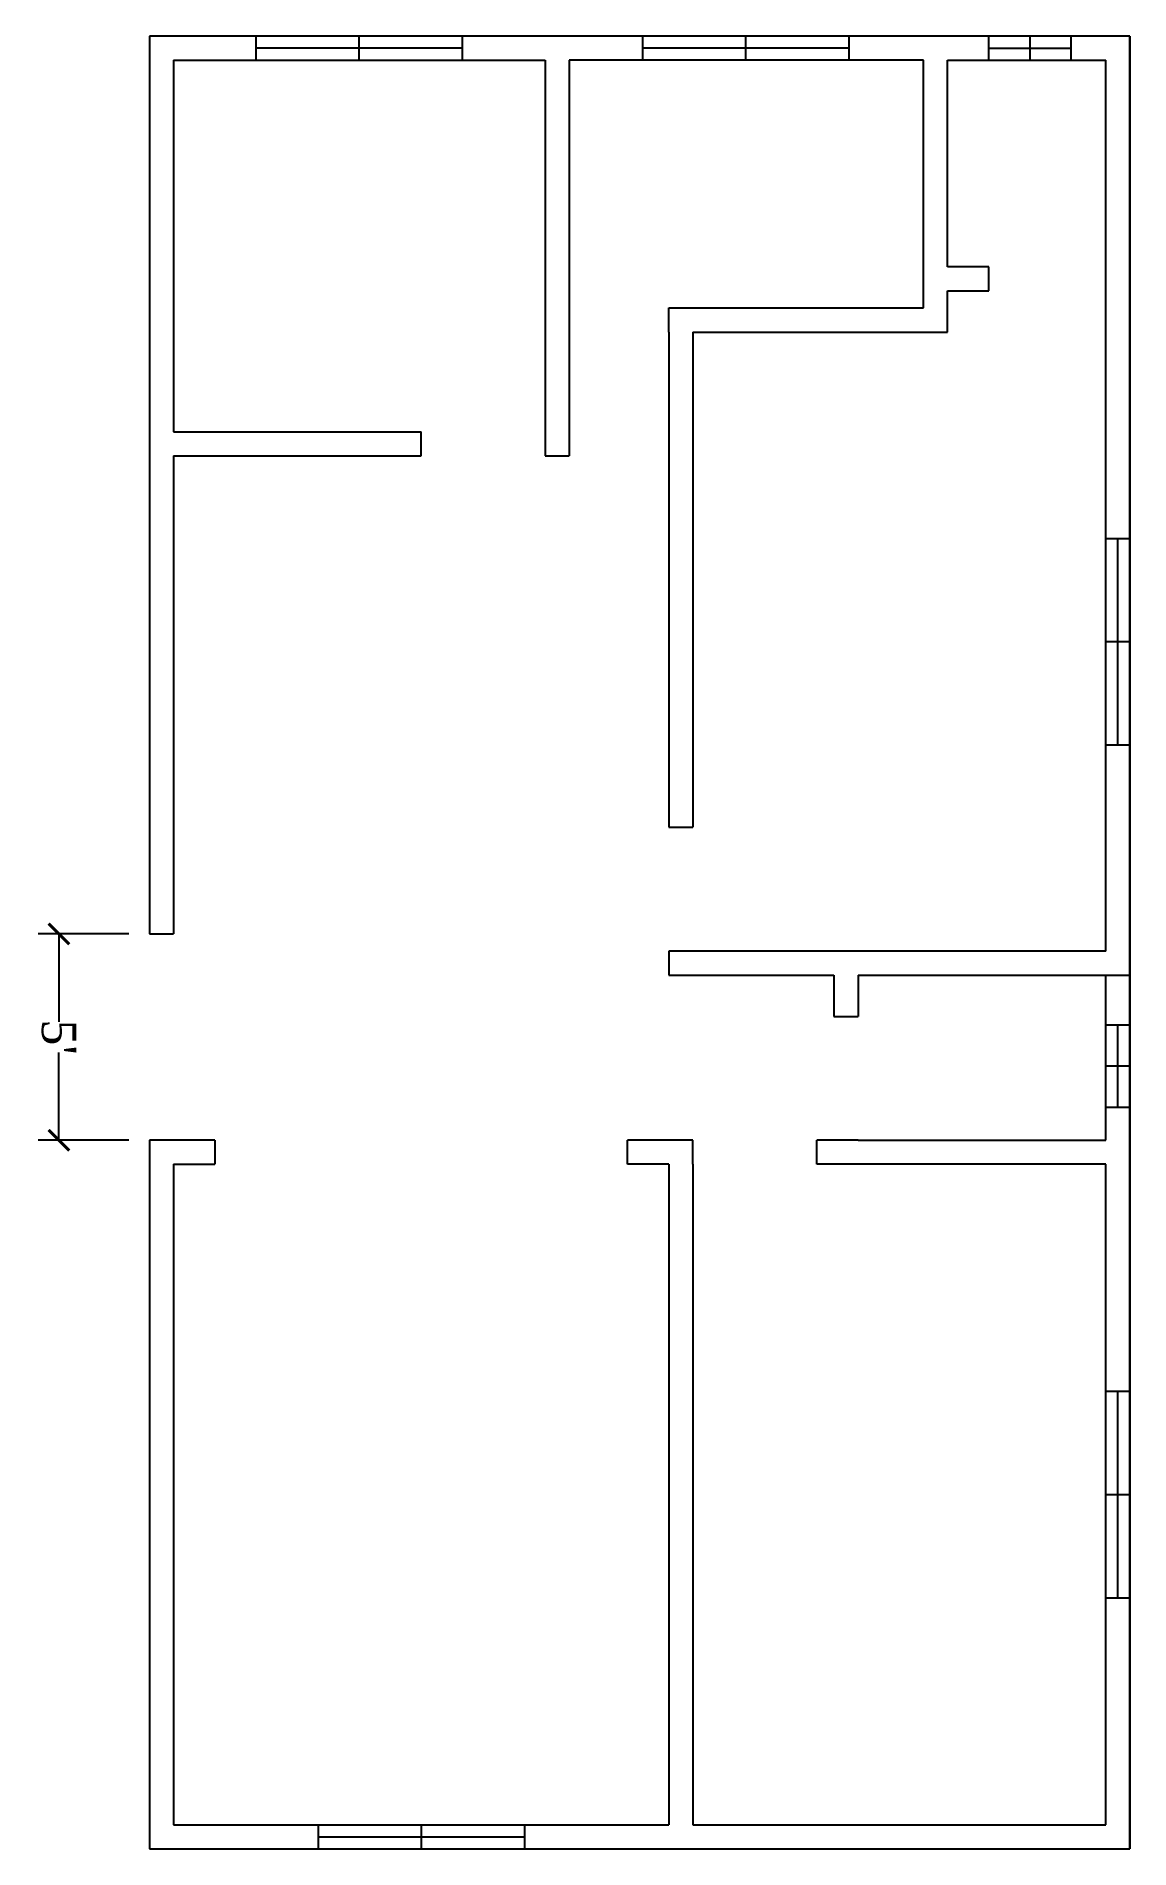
# Model space of a CAD drawing. Header units: inches. Extents: x 34 to 352, y 64 to 591.
import ezdxf

# ---------------------------------------------------------------- set-up
doc = ezdxf.new("R2010")
doc.units = ezdxf.units.IN
doc.header["$MEASUREMENT"] = 0
doc.styles.get("Standard").update_dxf_attribs({"font": 'times.ttf', "height": 10})
doc.dimstyles.get("Standard").update_dxf_attribs({"dimtxt": 10, "dimasz": 6, "dimexe": 6, "dimexo": 6, "dimgap": 0.09, "dimtad": 0, "dimtih": 1, "dimtoh": 1, "dimdec": 1, "dimzin": 0, "dimdsep": 46, "dimlunit": 3, "dimtxsty": 'Standard', "dimblk": 'ARCHTICK', "dimcen": 0.09, "dimadec": 0, "dimazin": 0, "dimtfac": 1, "dimtdec": 1, "dimtofl": 0, "dimtmove": 0, "dimatfit": 3, "dimldrblk": 'ARCHTICK', "dimfxl": 1, "dimtolj": 1, "dimtzin": 0, "dimarcsym": 0})

# ---------------------------------------------------------------- blocks, each defined once
blk = doc.blocks.new('_ArchTick')
at = {"color": 0, "linetype": 'ByBlock', "const_width": 0.15}
blk.add_lwpolyline([(-0.5, -0.5), (0.5, 0.5)], dxfattribs=at)
blk = doc.blocks.new('*D5')
at = {"color": 0, "lineweight": -2}
for p, q in [((61.02, 330.01), (34.65, 330.01)), ((40.65, 330.01), (40.65, 304.45)), ((40.65, 270.01), (40.65, 295.56)), ((61.02, 270.01), (34.65, 270.01))]:
    blk.add_line(p, q, dxfattribs=at)
at = {"layer": 'Defpoints', "color": 0}
for p in [(67.02, 330.01), (40.65, 270.01), (67.02, 270.01)]:
    blk.add_point(p, dxfattribs=at)
at = {"color": 0, "lineweight": -2, "xscale": 6, "yscale": 6, "zscale": 6}
for p, rotation in [((40.65, 330.01), 90.00000000000045), ((40.65, 270.01), 270.0000000000005)]:
    blk.add_blockref('_ArchTick', p, dxfattribs=dict(at, rotation=rotation))
at = {"color": 0, "insert": (40.65, 300.01), "char_height": 10, "attachment_point": 5, "rotation": 270}
blk.add_mtext("\\A1;5'", dxfattribs=at)

msp = doc.modelspace()

# ---------------------------------------------------------------- linework, layer by layer
for p, q in [((352.02, 591.01), (67.02, 591.01)), ((67.02, 591.01), (67.02, 330.01)), ((98.02, 584.01), (98.02, 591.01)), ((128.02, 584.01), (128.02, 591.01)), ((158.02, 584.01), (158.02, 591.01)), ((210.42, 584.01), (210.42, 591.01)), ((240.42, 584.01), (240.42, 591.01)), ((270.42, 584.01), (270.42, 591.01)), ((311.02, 584.01), (311.02, 591.01)), ((311.02, 584.01), (311.02, 591.01)), ((323.02, 584.01), (323.02, 591.01)), ((335.02, 584.01), (335.02, 591.01)), ((352.02, 505.01), (352.02, 591.01)), ((352.02, 591.01), (352.02, 64.01)), ((158.02, 587.51), (98.02, 587.51)), ((270.42, 587.51), (210.42, 587.51)), ((311.02, 587.51), (335.02, 587.51)), ((74.02, 584.01), (74.02, 476.01)), ((74.02, 584.01), (182.02, 584.01)), ((182.02, 584.01), (182.02, 469.01)), ((292.02, 584.01), (189.02, 584.01)), ((189.02, 584.01), (189.02, 469.01)), ((292.02, 512.01), (292.02, 584.01)), ((299.02, 524.01), (299.02, 584.01)), ((299.02, 584.01), (345.02, 584.01)), ((345.02, 524.01), (345.02, 584.01)), ((311.02, 524.01), (299.02, 524.01)), ((311.02, 517.01), (311.02, 524.01)), ((345.02, 517.01), (345.02, 524.01)), ((299.02, 512.01), (299.02, 517.01)), ((299.02, 505.01), (299.02, 517.01)), ((299.02, 517.01), (311.02, 517.01)), ((345.02, 505.01), (345.02, 517.01)), ((218.02, 505.01), (218.02, 512.01)), ((218.02, 512.01), (225.02, 512.01)), ((225.02, 512.01), (292.02, 512.01)), ((218.02, 505.01), (218.02, 361.01)), ((225.02, 505.01), (292.02, 505.01)), ((225.02, 505.01), (225.02, 361.01)), ((292.02, 505.01), (299.02, 505.01)), ((345.02, 325.01), (345.02, 505.01)), ((352.02, 325.01), (352.02, 505.01)), ((74.02, 476.01), (146.02, 476.01)), ((146.02, 469.01), (146.02, 476.01)), ((74.02, 469.01), (146.02, 469.01)), ((74.02, 469.01), (74.02, 330.01)), ((182.02, 469.01), (189.02, 469.01)), ((345.02, 445.01), (352.02, 445.01)), ((348.52, 385.01), (348.52, 445.01)), ((345.02, 415.01), (352.02, 415.01)), ((345.02, 385.01), (352.02, 385.01)), ((218.02, 361.01), (225.02, 361.01)), ((67.02, 330.01), (74.02, 330.01)), ((225.02, 325.01), (218.02, 325.01)), ((218.02, 325.01), (218.02, 318.01)), ((345.02, 325.01), (225.02, 325.01)), ((352.02, 318.01), (352.02, 325.01)), ((218.02, 318.01), (266.02, 318.01)), ((266.02, 318.01), (266.02, 306.01)), ((273.02, 318.01), (345.02, 318.01)), ((273.02, 318.01), (273.02, 306.01)), ((345.02, 270.01), (345.02, 318.01)), ((345.02, 318.01), (352.02, 318.01)), ((352.02, 270.01), (352.02, 318.01)), ((266.02, 306.01), (273.02, 306.01)), ((345.02, 303.61), (352.02, 303.61)), ((345.02, 303.61), (352.02, 303.61)), ((345.02, 303.61), (352.02, 303.61)), ((348.52, 279.61), (348.52, 303.61)), ((345.02, 291.61), (352.02, 291.61)), ((345.02, 279.61), (352.02, 279.61)), ((74.02, 270.01), (67.02, 270.01)), ((67.02, 270.01), (67.02, 263.01)), ((67.02, 270.01), (67.02, 64.01)), ((86.02, 270.01), (74.02, 270.01)), ((86.02, 270.01), (86.02, 263.01)), ((206.02, 263.01), (206.02, 270.01)), ((218.02, 270.01), (206.02, 270.01)), ((225.02, 270.01), (218.02, 270.01)), ((225.02, 263.01), (225.02, 270.01)), ((261.02, 263.01), (261.02, 270.01)), ((266.02, 270.01), (261.02, 270.01)), ((273.02, 270.01), (266.02, 270.01)), ((273.02, 270.01), (345.02, 270.01)), ((352.02, 263.01), (352.02, 270.01)), ((67.02, 263.01), (67.02, 71.01)), ((74.02, 263.01), (74.02, 71.01)), ((74.02, 263.01), (86.02, 263.01)), ((218.02, 263.01), (206.02, 263.01)), ((218.02, 263.01), (218.02, 71.01)), ((225.02, 263.01), (225.02, 71.01)), ((273.02, 263.01), (261.02, 263.01)), ((345.02, 263.01), (273.02, 263.01)), ((345.02, 71.01), (345.02, 263.01)), ((352.02, 71.01), (352.02, 263.01)), ((345.02, 197.01), (352.02, 197.01)), ((348.52, 137.01), (348.52, 197.01)), ((345.02, 167.01), (352.02, 167.01)), ((345.02, 137.01), (352.02, 137.01)), ((67.02, 71.01), (67.02, 64.01)), ((74.02, 71.01), (218.02, 71.01)), ((116.02, 71.01), (116.02, 64.01)), ((146.02, 71.01), (146.02, 64.01)), ((176.02, 71.01), (176.02, 64.01)), ((225.02, 71.01), (345.02, 71.01)), ((352.02, 64.01), (352.02, 71.01)), ((67.02, 64.01), (74.02, 64.01)), ((74.02, 64.01), (218.02, 64.01)), ((116.02, 67.51), (176.02, 67.51)), ((218.02, 64.01), (225.02, 64.01)), ((225.02, 64.01), (345.02, 64.01)), ((345.02, 64.01), (352.02, 64.01))]:
    msp.add_line(p, q)

# ---------------------------------------------------------------- dimensions: what is measured, and where the dimension line sits
dim = msp.add_aligned_dim(p1=(67.02, 330.01), p2=(67.02, 270.01), distance=-26.37, dimstyle='Standard')
dim.commit()
dim.dimension.update_dxf_attribs({"geometry": '*D5', "text_midpoint": (40.65, 300.01)})

doc.saveas('drawing.dxf')
